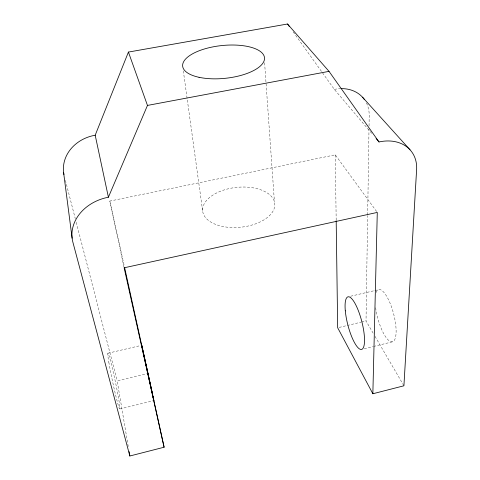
<?xml version="1.0" encoding="UTF-8"?>
<svg xmlns="http://www.w3.org/2000/svg" width="480" height="480" viewBox="0 0 480 480"><rect width="100%" height="100%" fill="white"/><g stroke="black" fill="none" stroke-linecap="round" stroke-linejoin="round"><path stroke-width="0.36" stroke-dasharray="2.4 1.8" d="M373.146 333.156L366.018 320.952L367.65 215.598M367.662 214.848L369 128.916M369.042 125.928L369.198 116.214A36.618 30.036 -39.9 0 0 366.342 102.75M119.838 408.972L153.876 400.584M364.236 348.756L372.858 346.632M373.578 346.458L392.256 341.856M128.232 446.424L117.18 380.856L146.694 373.746M339.132 327.426L360.93 322.182M361.656 322.002L366.018 320.952M107.976 353.22L140.316 345.624M350.592 296.244L374.136 290.712M374.85 290.544L378.42 289.704M123.972 267.078L109.83 201.066L335.268 154.836L376.848 211.818M293.166 31.872L334.356 89.394L372.21 133.962M375.024 336.366L403.914 385.8M65.382 180.33L75.288 218.694M76.224 222.312L117.18 380.856M109.83 201.066L124.278 266.058M183.318 70.878L202.716 211.458M264.6 62.736L274.416 201.63M335.268 154.836L336.174 219.972M334.356 89.394A36.618 30.036 -39.9 0 1 340.35 88.65M376.158 292.476A26.994 8.22 75.2 0 1 392.556 310.134A26.994 8.22 75.2 0 1 391.41 341.856A26.994 8.22 75.2 0 1 375.612 307.59M217.386 225.048A36.252 20.034 -5.9 0 0 274.626 206.874A36.252 20.034 -5.9 0 0 224.154 189.936A36.252 20.034 -5.9 0 0 217.386 225.048M108.81 362.082A28.518 1.344 78 0 0 119.334 408.276A28.518 1.344 78 0 0 113.436 372.936A28.518 1.344 78 0 0 108.81 362.082"/><path stroke-width="0.72" d="M372.852 393.756L377.286 212.418L124.128 267.804L164.106 447.228L129.846 456L73.068 242.898A43.38 35.586 -10.6 0 1 108.402 197.232L147.468 105.426L128.424 52.074L287.526 24L329.022 71.358L379.008 141.96A41.388 31.8 -37.2 0 1 416.58 170.166L403.914 385.8L372.852 393.756L337.68 327.774L336.186 220.716M63.924 174.528A38.172 33.168 -7 0 1 95.19 135.216L128.424 52.074M147.468 105.426L329.022 71.358M362.508 97.2L410.028 149.802M376.092 138.534L379.008 141.96M287.526 24L289.266 26.424M124.602 267.516L164.106 447.228M152.082 392.106L141.75 345.288L153.876 400.584L153.036 396.546M95.19 135.216L108.402 197.232M129.102 451.578L129.846 456M63.576 172.32L72.12 238.194M341.01 88.632A36.618 30.036 -39.9 0 1 364.224 99.294M199.044 77.304A41.142 16.47 -5.9 0 0 264.252 60.336A41.142 16.47 -5.9 0 0 207.48 48.114A41.142 16.47 -5.9 0 0 199.044 77.304M345.306 310.848A27.162 7.188 75.5 0 0 361.368 349.464A27.162 7.188 75.5 0 0 357.696 309.054A27.162 7.188 75.5 0 0 345.306 310.848"/></g></svg>
